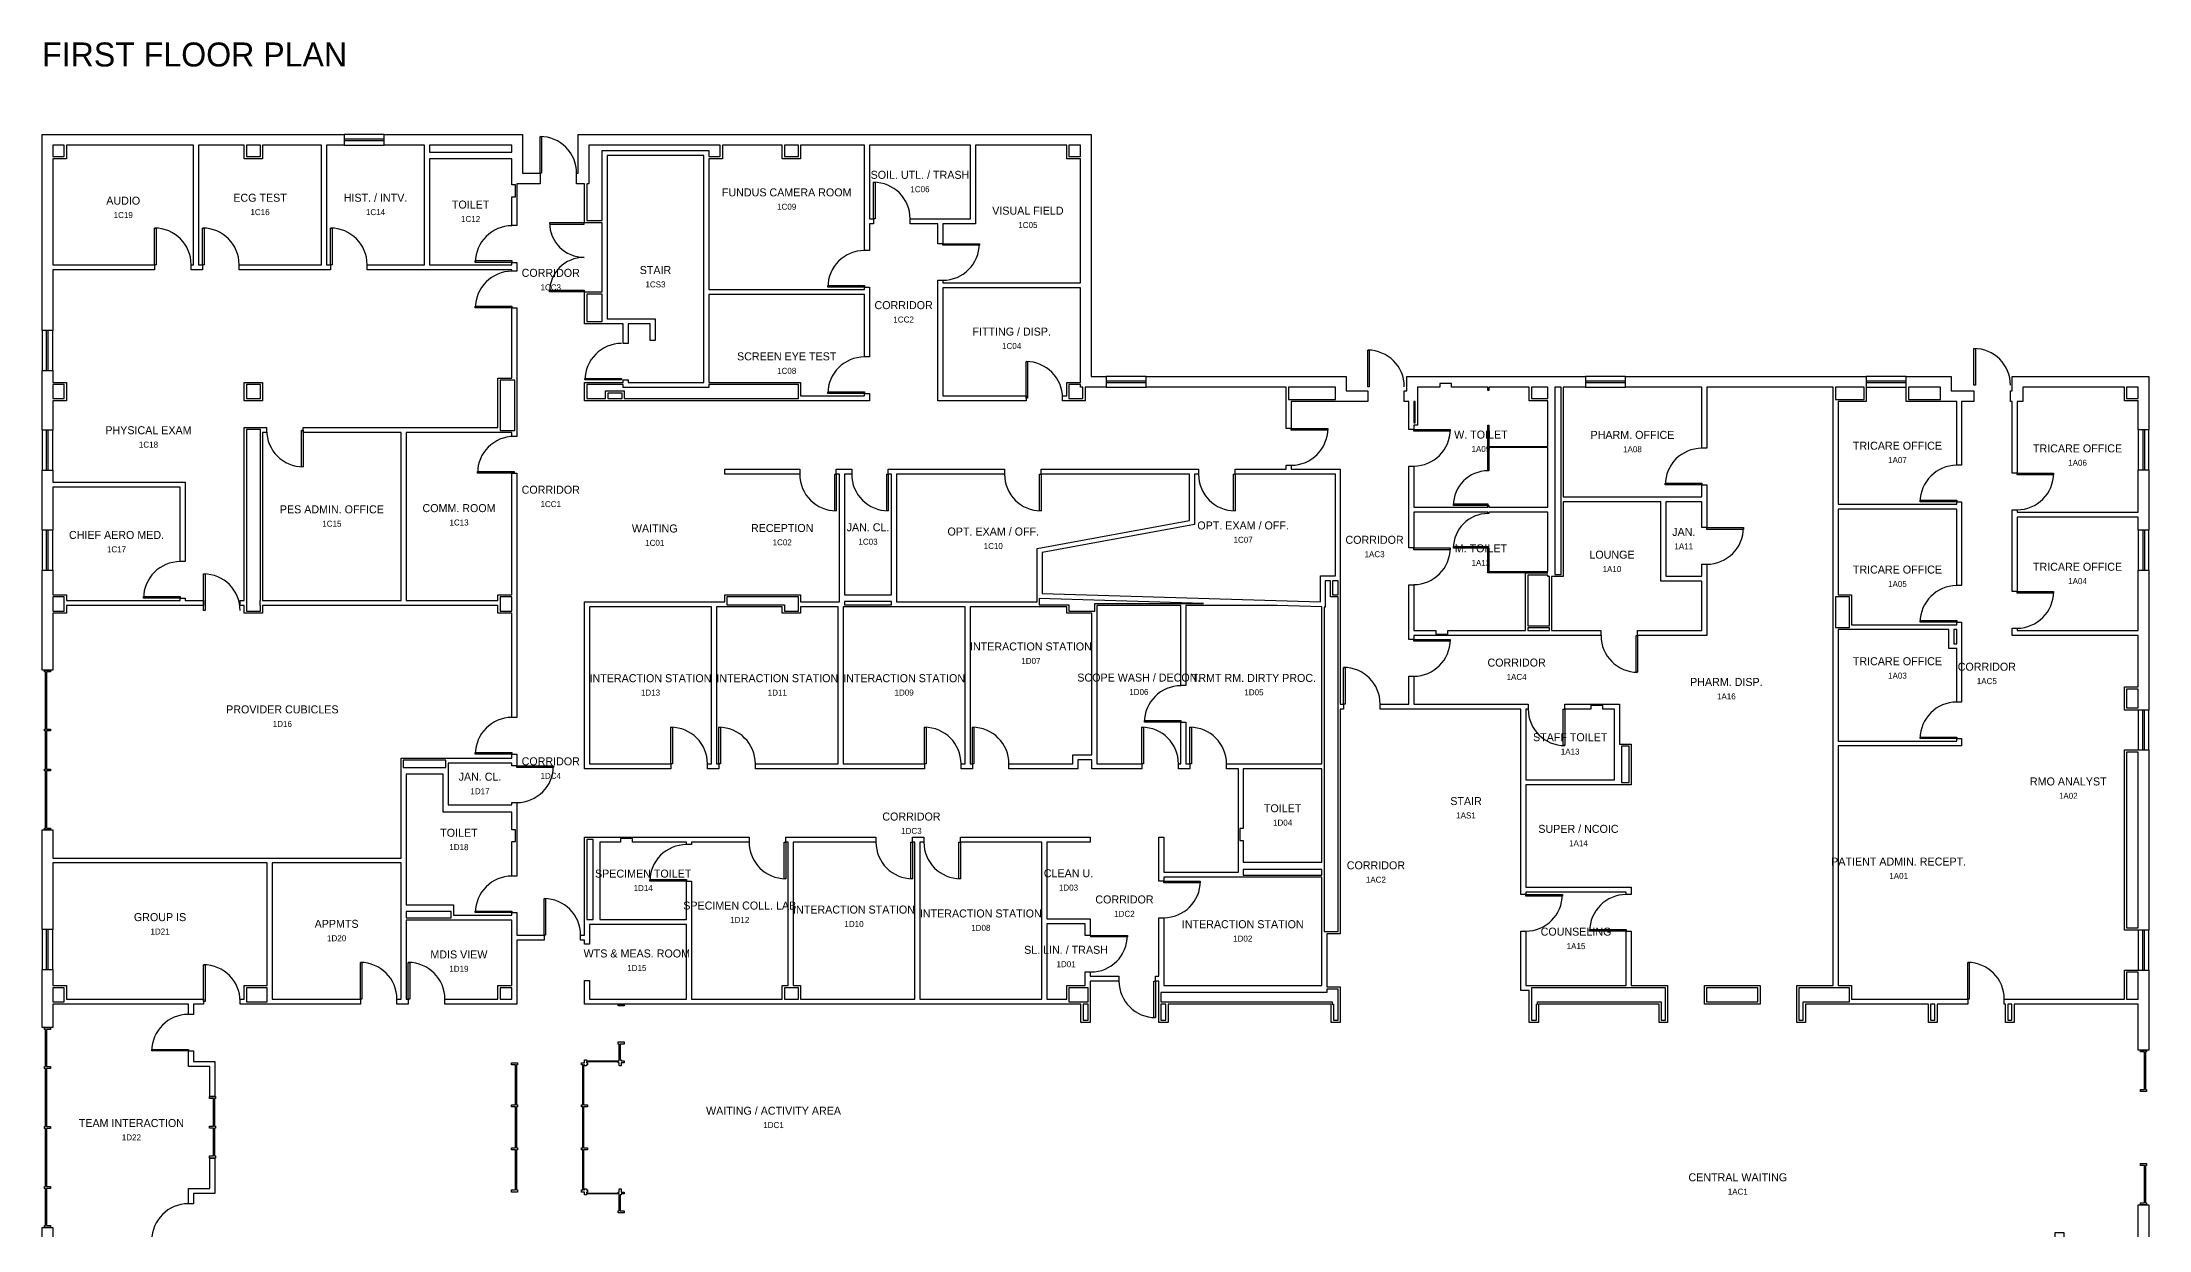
# Model space of a CAD drawing. Header units: feet. Extents: x -3 to 173, y -219 to 194.
# Drawn here: x 0 to 172.8, y 96.8 to 194.3 of the extents above; entities that cross this region are included whole.
import ezdxf
from ezdxf.enums import TextEntityAlignment as Align

# ---------------------------------------------------------------- set-up
doc = ezdxf.new("R2010")
doc.units = ezdxf.units.FT
for name, color, linetype in [('A-ANNO-TTLB', 7, 'Continuous'), ('A-AREA-IDEN', 7, 'Continuous'), ('A-DOOR', 7, 'Continuous'), ('A-GLAZ', 7, 'Continuous'), ('A-GLAZ-CURT', 7, 'Continuous'), ('A-WALL', 7, 'Continuous')]:
    doc.layers.add(name, color=color, linetype=linetype)

msp = doc.modelspace()

# ---------------------------------------------------------------- linework, layer by layer
at = {"layer": 'A-DOOR'}
for points in [[(40.83, 183.51), (40.83, 186.52), (40.96, 186.52), (40.96, 183.51)], [(68.18, 179.76), (68.18, 182.76), (68.31, 182.76), (68.31, 179.76)], [(9.22, 176), (9.22, 179), (9.35, 179), (9.35, 176)], [(13.16, 176), (13.16, 179), (13.29, 179), (13.29, 176)], [(23.65, 176), (23.65, 179), (23.79, 179), (23.79, 176)], [(44.45, 179.44), (41.61, 179.44), (41.61, 179.31), (44.45, 179.31)], [(38.53, 176.19), (35.52, 176.19), (35.52, 176.33), (38.53, 176.33)], [(73.86, 177.72), (76.87, 177.72), (76.87, 177.59), (73.86, 177.59)], [(44.45, 173.76), (41.61, 173.76), (41.61, 173.9), (44.45, 173.9)], [(67.44, 174.16), (64.44, 174.16), (64.44, 174.29), (67.44, 174.29)], [(38.53, 172.46), (35.52, 172.46), (35.52, 172.59), (38.53, 172.59)], [(80.69, 165.05), (80.69, 168.05), (80.82, 168.05), (80.82, 165.05)], [(108.71, 165.99), (108.71, 168.99), (108.84, 168.99), (108.84, 165.99)], [(158.42, 166.12), (158.42, 169.12), (158.55, 169.12), (158.55, 166.12)], [(47.52, 166.54), (44.51, 166.54), (44.51, 166.67), (47.52, 166.67)], [(67.44, 165.43), (64.44, 165.43), (64.44, 165.56), (67.44, 165.56)], [(21.41, 162.42), (21.41, 159.42), (21.28, 159.42), (21.28, 162.42)], [(102.44, 162.55), (105.44, 162.55), (105.44, 162.42), (102.44, 162.42)], [(112.48, 162.48), (115.48, 162.48), (115.48, 162.35), (112.48, 162.35)], [(38.71, 158.91), (35.71, 158.91), (35.71, 159.04), (38.71, 159.04)], [(65.13, 158.81), (65.13, 155.81), (65, 155.81), (65, 158.81)], [(69.39, 158.81), (69.39, 155.81), (69.26, 155.81), (69.26, 158.81)], [(81.92, 158.81), (81.92, 155.81), (81.79, 155.81), (81.79, 158.81)], [(97.83, 158.81), (97.83, 155.81), (97.7, 155.81), (97.7, 158.81)], [(136.11, 157.94), (133.11, 157.94), (133.11, 158.07), (136.11, 158.07)], [(161.96, 158.89), (164.96, 158.89), (164.96, 158.76), (161.96, 158.76)], [(118.57, 156.25), (115.73, 156.25), (115.73, 156.38), (118.57, 156.38)], [(157.01, 156.54), (154.01, 156.54), (154.01, 156.67), (157.01, 156.67)], [(136.52, 154.43), (139.52, 154.43), (139.52, 154.29), (136.52, 154.29)], [(112.48, 152.76), (115.48, 152.76), (115.48, 152.62), (112.48, 152.62)], [(118.57, 152.74), (115.73, 152.74), (115.73, 152.87), (118.57, 152.87)], [(13.24, 147.63), (13.24, 150.63), (13.37, 150.63), (13.37, 147.63)], [(11.32, 148.64), (8.32, 148.64), (8.32, 148.77), (11.32, 148.77)], [(161.96, 149.18), (164.96, 149.18), (164.96, 149.05), (161.96, 149.05)], [(112.48, 145.24), (115.48, 145.24), (115.48, 145.11), (112.48, 145.11)], [(130.84, 145.57), (130.84, 142.57), (130.71, 142.57), (130.71, 145.57)], [(157.01, 146.67), (154.01, 146.67), (154.01, 146.8), (157.01, 146.8)], [(106.73, 139.96), (106.73, 142.96), (106.86, 142.96), (106.86, 139.96)], [(93.39, 138.46), (90.39, 138.46), (90.39, 138.6), (93.39, 138.6)], [(124.87, 139.55), (124.87, 136.55), (124.73, 136.55), (124.73, 139.55)], [(51.56, 135.05), (51.56, 138.05), (51.69, 138.05), (51.69, 135.05)], [(55.49, 135.05), (55.49, 138.05), (55.62, 138.05), (55.62, 135.05)], [(72.36, 135.05), (72.36, 138.05), (72.49, 138.05), (72.49, 135.05)], [(76.29, 135.05), (76.29, 138.05), (76.42, 138.05), (76.42, 135.05)], [(90.19, 135.05), (90.19, 138.05), (90.32, 138.05), (90.32, 135.05)], [(94.13, 135.05), (94.13, 138.05), (94.26, 138.05), (94.26, 135.05)], [(157.01, 137.12), (154.01, 137.12), (154.01, 137.25), (157.01, 137.25)], [(38.53, 135.86), (35.52, 135.86), (35.52, 135.99), (38.53, 135.99)], [(38.93, 134.88), (41.94, 134.88), (41.94, 134.75), (38.93, 134.75)], [(60.98, 128.63), (60.98, 125.63), (60.85, 125.63), (60.85, 128.63)], [(71.38, 128.63), (71.38, 125.63), (71.25, 125.63), (71.25, 128.63)], [(75.31, 128.63), (75.31, 125.63), (75.18, 125.63), (75.18, 128.63)], [(52.84, 125.43), (49.84, 125.43), (49.84, 125.56), (52.84, 125.56)], [(91.98, 125.43), (94.98, 125.43), (94.98, 125.3), (91.98, 125.3)], [(38.53, 122.85), (35.52, 122.85), (35.52, 122.98), (38.53, 122.98)], [(41.16, 121), (41.16, 124), (41.29, 124), (41.29, 121)], [(121.67, 124.33), (124.67, 124.33), (124.67, 124.2), (121.67, 124.2)], [(86, 120.98), (89, 120.98), (89, 120.85), (86, 120.85)], [(129.91, 121.33), (126.91, 121.33), (126.91, 121.46), (129.91, 121.46)], [(13.24, 115.57), (13.24, 118.58), (13.37, 118.58), (13.37, 115.57)], [(26.1, 115.76), (26.1, 118.76), (26.23, 118.76), (26.23, 115.76)], [(30.03, 115.76), (30.03, 118.76), (30.16, 118.76), (30.16, 115.76)], [(157.91, 115.76), (157.91, 118.76), (158.04, 118.76), (158.04, 115.76)], [(91.31, 117.24), (91.31, 114.24), (91.17, 114.24), (91.17, 117.24)], [(11.99, 111.5), (8.99, 111.5), (8.99, 111.63), (11.99, 111.63)]]:
    msp.add_lwpolyline(points, close=True, dxfattribs=at)
for centre, radius, start, end in [((40.83, 183.51), 3, 0, 90), ((68.18, 179.76), 3, 0, 90), ((9.22, 176), 3, 0, 90), ((13.16, 176), 3, 0, 90), ((23.65, 176), 3, 0, 90), ((38.53, 176.19), 3, 90, 180), ((44.45, 179.44), 2.84, 180, -90), ((44.45, 173.76), 2.84, 90, 180), ((67.44, 174.16), 3, 90, 180), ((73.86, 177.72), 3, -90, 0), ((38.53, 172.46), 3, 90, 180), ((47.52, 166.54), 3, 90, 180), ((67.44, 165.43), 3, 90, 180), ((80.69, 165.05), 3, 0, 90), ((108.71, 165.99), 3, 0, 90), ((158.42, 166.12), 3, 0, 90), ((21.41, 162.42), 3, -180, -90), ((102.44, 162.55), 3, -90, 0), ((112.48, 162.48), 3, -90, 0), ((38.71, 158.91), 3, 90, 180), ((136.11, 157.94), 3, 90, 180), ((118.57, 156.25), 2.84, 90, 180), ((157.01, 156.54), 3, 90, 180), ((65.13, 158.81), 3, -180, -90), ((69.39, 158.81), 3, 180, -90), ((81.92, 158.81), 3, -180, -90), ((97.83, 158.81), 3, -180, -90), ((161.96, 158.89), 3, -90, 0), ((118.57, 152.74), 2.84, 90, 180), ((136.52, 154.43), 3, -90, 0), ((112.48, 152.76), 3, -90, 0), ((11.32, 148.64), 3, 90, 180), ((13.24, 147.63), 3, 0, 90), ((157.01, 146.67), 3, 90, 180), ((161.96, 149.18), 3, -90, 0), ((112.48, 145.24), 3, -90, 0), ((130.84, 145.57), 3, -180, -90), ((106.73, 139.96), 3, 0, 90), ((93.39, 138.46), 3, 90, 180), ((157.01, 137.12), 3, 90, 180), ((38.53, 135.86), 3, 90, 180), ((124.87, 139.55), 3, -180, -90), ((51.56, 135.05), 3, 0, 90), ((55.49, 135.05), 3, 0, 90), ((72.36, 135.05), 3, 0, 90), ((76.29, 135.05), 3, 0, 90), ((90.19, 135.05), 3, 0, 90), ((94.13, 135.05), 3, 0, 90), ((38.93, 134.88), 3, -90, 0), ((52.84, 125.43), 3, 90, 180), ((60.98, 128.63), 3, -180, -90), ((71.38, 128.63), 3, -180, -90), ((75.31, 128.63), 3, -180, -90), ((38.53, 122.85), 3, 90, 180), ((91.98, 125.43), 3, -90, 0), ((41.16, 121), 3, 0, 90), ((121.67, 124.33), 3, -90, 0), ((129.91, 121.33), 3, 90, 180), ((86, 120.98), 3, -90, 0), ((13.24, 115.57), 3, 0, 90), ((26.1, 115.76), 3, 0, 90), ((30.03, 115.76), 3, 0, 90), ((157.91, 115.76), 3, 0, 90), ((91.31, 117.24), 3, -180, -90), ((11.99, 111.5), 3, 90, 180), ((11.99, 95.97), 3, 90, 180)]:
    msp.add_arc(centre, radius, start, end, dxfattribs=at)
at = {"layer": 'A-GLAZ'}
for p, q in [((24.77, 186.31), (28.05, 186.31)), ((24.77, 186.18), (28.05, 186.18)), ((0.37, 167.32), (0.37, 170.6)), ((0.5, 167.32), (0.5, 170.6)), ((87.27, 166.46), (90.55, 166.46)), ((87.27, 166.33), (90.55, 166.33)), ((126.57, 166.46), (129.86, 166.46)), ((126.57, 166.33), (129.86, 166.33)), ((149.59, 166.46), (152.87, 166.46)), ((149.59, 166.33), (152.87, 166.33)), ((0.37, 159.15), (0.37, 162.43)), ((0.5, 159.15), (0.5, 162.43)), ((172.27, 162.46), (172.27, 159.18)), ((172.4, 162.46), (172.4, 159.18)), ((0.37, 150.95), (0.37, 154.23)), ((0.5, 150.95), (0.5, 154.23)), ((172.27, 154.23), (172.27, 150.95)), ((172.4, 154.23), (172.4, 150.95)), ((172.27, 136.19), (172.27, 139.47)), ((172.4, 136.19), (172.4, 139.47)), ((0.37, 118.18), (0.37, 121.46)), ((0.5, 118.18), (0.5, 121.46)), ((172.27, 118.14), (172.27, 121.42)), ((172.4, 118.14), (172.4, 121.42))]:
    msp.add_line(p, q, dxfattribs=at)
for points in [[(24.77, 185.8), (28.05, 185.8), (28.05, 186.68), (24.77, 186.68)], [(0.88, 167.32), (0.88, 170.6), (0, 170.6), (0, 167.32)], [(87.27, 165.95), (90.55, 165.95), (90.55, 166.83), (87.27, 166.83)], [(126.57, 165.95), (129.86, 165.95), (129.86, 166.83), (126.57, 166.83)], [(149.59, 165.95), (152.87, 165.95), (152.87, 166.83), (149.59, 166.83)], [(0.88, 159.15), (0.88, 162.43), (0, 162.43), (0, 159.15)], [(171.89, 162.46), (171.89, 159.18), (172.77, 159.18), (172.77, 162.46)], [(0.88, 150.95), (0.88, 154.23), (0, 154.23), (0, 150.95)], [(171.89, 154.23), (171.89, 150.95), (172.77, 150.95), (172.77, 154.23)], [(172.77, 136.19), (172.77, 139.47), (171.89, 139.47), (171.89, 136.19)], [(0.88, 118.18), (0.88, 121.46), (0, 121.46), (0, 118.18)], [(172.77, 118.14), (172.77, 121.42), (171.89, 121.42), (171.89, 118.14)]]:
    msp.add_lwpolyline(points, close=True, dxfattribs=at)
at = {"layer": 'A-GLAZ-CURT'}
for points in [[(0.28, 130.54), (0.28, 134.47), (0.19, 134.47), (0.19, 134.49), (0.19, 134.63), (0.27, 134.63), (0.28, 134.63), (0.28, 135.13), (0.28, 137.75), (0.19, 137.75), (0.19, 137.77), (0.19, 137.91), (0.27, 137.91), (0.28, 137.91), (0.28, 138.66), (0.28, 142.59), (0.19, 142.59), (0.19, 142.61), (0.19, 142.75), (0.27, 142.75), (0.68, 142.75), (0.68, 142.72), (0.68, 142.59), (0.61, 142.59), (0.36, 142.59), (0.36, 141.84), (0.36, 137.91), (0.68, 137.91), (0.68, 137.88), (0.68, 137.75), (0.61, 137.75), (0.36, 137.75), (0.36, 137.25), (0.36, 134.63), (0.68, 134.63), (0.68, 134.6), (0.68, 134.47), (0.61, 134.47), (0.36, 134.47), (0.36, 133.72), (0.36, 129.79), (0.68, 129.79), (0.68, 129.76), (0.68, 129.63), (0.61, 129.63), (0.19, 129.63), (0.19, 129.65), (0.19, 129.79), (0.27, 129.79), (0.28, 129.79)], [(47.24, 115.19), (47.24, 115.27), (47.24, 115.35), (47.49, 115.35), (47.74, 115.35), (47.74, 115.27), (47.74, 115.19), (47.49, 115.19)], [(0.19, 100.23), (0.19, 100.26), (0.19, 100.39), (0.27, 100.39), (0.28, 100.39), (0.28, 101.15), (0.28, 105.15), (0.19, 105.15), (0.19, 105.18), (0.19, 105.31), (0.27, 105.31), (0.28, 105.31), (0.28, 106.07), (0.28, 110.07), (0.19, 110.07), (0.19, 110.1), (0.19, 110.24), (0.27, 110.24), (0.28, 110.24), (0.28, 110.72), (0.28, 113.27), (0.19, 113.27), (0.19, 113.3), (0.19, 113.43), (0.27, 113.43), (0.68, 113.43), (0.68, 113.41), (0.68, 113.27), (0.61, 113.27), (0.36, 113.27), (0.36, 112.79), (0.36, 110.24), (0.68, 110.24), (0.68, 110.21), (0.68, 110.07), (0.61, 110.07), (0.36, 110.07), (0.36, 109.31), (0.36, 105.31), (0.68, 105.31), (0.68, 105.29), (0.68, 105.15), (0.61, 105.15), (0.36, 105.15), (0.36, 104.39), (0.36, 100.39), (0.68, 100.39), (0.68, 100.37), (0.68, 100.23), (0.61, 100.23), (0.36, 100.23), (0.36, 99.75), (0.36, 97.19), (0.68, 97.19), (0.68, 97.17), (0.68, 97.03), (0.61, 97.03), (0.19, 97.03), (0.19, 97.06), (0.19, 97.19), (0.27, 97.19), (0.28, 97.19), (0.28, 97.68), (0.28, 100.23)], [(44.24, 103.47), (44.24, 103.55), (44.33, 103.55), (44.33, 105.21), (44.33, 106.92), (44.24, 106.92), (44.24, 107), (44.24, 107.08), (44.33, 107.08), (44.33, 108.71), (44.33, 110.37), (44.24, 110.37), (44.24, 110.45), (44.24, 110.53), (44.49, 110.53), (44.49, 110.78), (44.57, 110.78), (44.65, 110.78), (44.65, 110.69), (45.97, 110.69), (47.24, 110.69), (47.24, 110.7), (47.33, 110.7), (47.33, 110.78), (47.33, 110.78), (47.33, 111.38), (47.33, 112.07), (47.24, 112.07), (47.24, 112.15), (47.24, 112.24), (47.49, 112.24), (47.74, 112.24), (47.74, 112.16), (47.74, 112.07), (47.49, 112.07), (47.41, 112.07), (47.41, 111.39), (47.41, 110.78), (47.49, 110.78), (47.49, 110.7), (47.74, 110.7), (47.74, 110.61), (47.74, 110.53), (47.49, 110.53), (47.49, 110.29), (47.41, 110.29), (47.33, 110.29), (47.33, 110.53), (47.24, 110.53), (47.24, 110.61), (46, 110.61), (44.65, 110.61), (44.65, 110.53), (44.73, 110.53), (44.73, 110.45), (44.73, 110.37), (44.65, 110.37), (44.65, 110.29), (44.57, 110.29), (44.49, 110.29), (44.49, 110.37), (44.41, 110.37), (44.41, 108.74), (44.41, 107.08), (44.49, 107.08), (44.73, 107.08), (44.73, 107), (44.73, 106.92), (44.49, 106.92), (44.41, 106.92), (44.41, 105.25), (44.41, 103.55), (44.49, 103.55), (44.73, 103.55), (44.73, 103.47), (44.73, 103.38), (44.49, 103.38), (44.41, 103.38), (44.41, 101.76), (44.41, 100.1), (44.49, 100.1), (44.49, 100.18), (44.57, 100.18), (44.65, 100.18), (44.65, 100.1), (44.73, 100.1), (44.73, 100.02), (44.73, 99.93), (44.65, 99.93), (44.65, 99.85), (45.97, 99.85), (47.24, 99.85), (47.24, 99.93), (47.33, 99.93), (47.33, 100.18), (47.41, 100.18), (47.49, 100.18), (47.49, 99.93), (47.74, 99.93), (47.74, 99.85), (47.74, 99.77), (47.49, 99.77), (47.49, 99.69), (47.41, 99.69), (47.41, 99.09), (47.41, 98.4), (47.49, 98.4), (47.74, 98.4), (47.74, 98.31), (47.74, 98.23), (47.49, 98.23), (47.24, 98.23), (47.24, 98.31), (47.24, 98.4), (47.33, 98.4), (47.33, 99.08), (47.33, 99.69), (47.33, 99.69), (47.33, 99.77), (47.24, 99.77), (47.24, 99.77), (46, 99.77), (44.65, 99.77), (44.65, 99.69), (44.57, 99.69), (44.49, 99.69), (44.49, 99.93), (44.24, 99.93), (44.24, 100.02), (44.24, 100.1), (44.33, 100.1), (44.33, 101.72), (44.33, 103.38), (44.24, 103.38)], [(172.33, 108.19), (172.08, 108.19), (172.08, 108.27), (172.08, 108.35), (172.33, 108.35), (172.41, 108.35), (172.41, 109.87), (172.41, 111.42), (172.33, 111.42), (172.08, 111.42), (172.08, 111.5), (172.08, 111.58), (172.33, 111.58), (172.58, 111.58), (172.58, 111.5), (172.58, 111.42), (172.49, 111.42), (172.49, 109.9), (172.49, 108.35), (172.58, 108.35), (172.58, 108.27), (172.58, 108.19)], [(38.73, 99.93), (38.48, 99.93), (38.48, 100.02), (38.48, 100.1), (38.73, 100.1), (38.81, 100.1), (38.81, 101.72), (38.81, 103.38), (38.73, 103.38), (38.48, 103.38), (38.48, 103.47), (38.48, 103.55), (38.73, 103.55), (38.81, 103.55), (38.81, 105.21), (38.81, 106.92), (38.73, 106.92), (38.48, 106.92), (38.48, 107), (38.48, 107.08), (38.73, 107.08), (38.81, 107.08), (38.81, 108.71), (38.81, 110.37), (38.73, 110.37), (38.48, 110.37), (38.48, 110.45), (38.48, 110.53), (38.73, 110.53), (38.98, 110.53), (38.98, 110.45), (38.98, 110.37), (38.89, 110.37), (38.89, 108.74), (38.89, 107.08), (38.98, 107.08), (38.98, 107), (38.98, 106.92), (38.89, 106.92), (38.89, 105.25), (38.89, 103.55), (38.98, 103.55), (38.98, 103.47), (38.98, 103.38), (38.89, 103.38), (38.89, 101.76), (38.89, 100.1), (38.98, 100.1), (38.98, 100.02), (38.98, 99.93)], [(14.13, 104.78), (14.13, 102.89), (14.21, 102.89), (14.21, 102.85), (14.21, 102.72), (14.11, 102.72), (13.72, 102.72), (13.72, 102.76), (13.72, 102.89), (13.82, 102.89), (14.05, 102.89), (14.05, 103.27), (14.05, 105.16), (13.72, 105.16), (13.72, 105.19), (13.72, 105.32), (13.82, 105.32), (14.05, 105.32), (14.05, 105.7), (14.05, 107.59), (13.72, 107.59), (13.72, 107.62), (13.72, 107.76), (13.82, 107.76), (14.21, 107.76), (14.21, 107.72), (14.21, 107.59), (14.13, 107.59), (14.13, 107.21), (14.13, 105.32), (14.21, 105.32), (14.21, 105.29), (14.21, 105.16), (14.13, 105.16)], [(172.33, 98.88), (172.08, 98.88), (172.08, 98.97), (172.08, 99.05), (172.33, 99.05), (172.41, 99.05), (172.41, 100.57), (172.41, 102.12), (172.33, 102.12), (172.08, 102.12), (172.08, 102.2), (172.08, 102.28), (172.33, 102.28), (172.58, 102.28), (172.58, 102.2), (172.58, 102.12), (172.49, 102.12), (172.49, 100.6), (172.49, 99.05), (172.58, 99.05), (172.58, 98.97), (172.58, 98.88)]]:
    msp.add_lwpolyline(points, close=True, dxfattribs=at)
at = {"layer": 'A-WALL'}
for points in [[(0, 186.68), (24.77, 186.68), (24.77, 185.8), (23.33, 185.8), (23.33, 176), (23.65, 176), (23.65, 175.59), (16.16, 175.59), (16.16, 176), (22.92, 176), (22.92, 185.8), (18.08, 185.8), (18.08, 184.68), (16.57, 184.68), (16.57, 185.8), (12.83, 185.8), (12.83, 176), (13.16, 176), (13.16, 175.59), (12.22, 175.59), (12.22, 176), (12.42, 176), (12.42, 185.8), (2, 185.8), (2, 184.68), (0.88, 184.68), (0.88, 176), (9.22, 176), (9.22, 175.59), (0.88, 175.59), (0.88, 170.6), (0, 170.6)], [(31.35, 185.8), (28.05, 185.8), (28.05, 186.68), (39.4, 186.68), (39.4, 183.51), (40.83, 183.51), (40.83, 182.64), (38.93, 182.64), (38.93, 179.2), (38.53, 179.2), (38.53, 181.57), (38.82, 181.57), (38.82, 182.55), (38.53, 182.55), (38.53, 184.68), (31.76, 184.68), (31.76, 176), (38.53, 176), (38.53, 176.19), (38.93, 176.19), (38.93, 175.46), (38.53, 175.46), (38.53, 175.59), (26.66, 175.59), (26.66, 176), (31.35, 176)], [(44.49, 164.83), (44.49, 166.34), (47.65, 166.34), (47.65, 166.54), (48.06, 166.54), (48.06, 166.34), (54.27, 166.34), (54.27, 184.96), (46.33, 184.96), (46.33, 171.57), (50.26, 171.57), (50.26, 169.77), (49.85, 169.77), (49.85, 171.16), (48.06, 171.16), (48.06, 169.54), (47.65, 169.54), (47.65, 171.16), (44.49, 171.16), (44.49, 173.76), (45.92, 173.76), (45.92, 179.44), (44.49, 179.44), (44.49, 182.64), (43.83, 182.64), (43.83, 183.51), (43.96, 183.51), (43.96, 186.68), (86.02, 186.68), (86.02, 166.83), (87.27, 166.83), (87.27, 165.95), (85.53, 165.95), (85.53, 164.83), (83.69, 164.83), (83.69, 165.24), (84.02, 165.24), (84.02, 166.34), (85.15, 166.34), (85.15, 174.11), (73.86, 174.11), (73.86, 165.24), (80.69, 165.24), (80.69, 164.83), (73.46, 164.83), (73.46, 174.72), (73.86, 174.72), (73.86, 174.52), (85.15, 174.52), (85.15, 184.68), (84.02, 184.68), (84.02, 185.8), (76.54, 185.8), (76.54, 179.35), (73.86, 179.35), (73.86, 177.72), (73.46, 177.72), (73.46, 179.35), (71.18, 179.35), (71.18, 179.76), (76.14, 179.76), (76.14, 185.8), (67.85, 185.8), (67.85, 179.76), (68.18, 179.76), (68.18, 179.35), (67.85, 179.35), (67.85, 177.16), (67.44, 177.16), (67.44, 185.8), (62.2, 185.8), (62.2, 184.68), (60.7, 184.68), (60.7, 185.8), (55.79, 185.8), (55.79, 184.68), (54.67, 184.68), (54.67, 173.96), (67.44, 173.96), (67.44, 174.16), (67.85, 174.16), (67.85, 168.44), (67.44, 168.44), (67.44, 173.56), (54.67, 173.56), (54.67, 166.34), (62.2, 166.34), (62.2, 165.24), (67.44, 165.24), (67.44, 165.43), (67.85, 165.43), (67.85, 164.83)], [(0.88, 185.8), (0.88, 184.86), (1.82, 184.86), (1.82, 185.8)], [(16.75, 184.86), (17.9, 184.86), (17.9, 185.8), (16.75, 185.8)], [(31.76, 185.8), (31.76, 185.23), (38.53, 185.23), (38.53, 185.8)], [(44.84, 182.64), (44.67, 182.64), (44.67, 179.62), (45.92, 179.62), (45.92, 185.36), (54.67, 185.36), (54.67, 184.86), (55.61, 184.86), (55.61, 185.8), (44.84, 185.8)], [(60.87, 185.8), (60.87, 184.86), (62.03, 184.86), (62.03, 185.8)], [(84.2, 185.8), (84.2, 184.86), (85.15, 184.86), (85.15, 185.8)], [(44.67, 173.59), (44.67, 171.34), (45.92, 171.34), (45.92, 173.59)], [(18.41, 162.64), (18.41, 162.24), (18.08, 162.24), (18.08, 148.44), (29.45, 148.44), (29.45, 162.24), (21.41, 162.24), (21.41, 162.64), (37.37, 162.64), (37.37, 166.7), (38.53, 166.7), (38.53, 172.46), (38.93, 172.46), (38.93, 161.91), (38.53, 161.91), (38.53, 162.24), (29.86, 162.24), (29.86, 148.44), (37.37, 148.44), (37.37, 148.92), (38.53, 148.92), (38.53, 158.91), (38.93, 158.91), (38.93, 138.86), (38.53, 138.86), (38.53, 147.41), (37.37, 147.41), (37.37, 148.03), (18.08, 148.03), (18.08, 147.41), (16.57, 147.41), (16.57, 148.03), (16.24, 148.03), (16.24, 148.44), (16.57, 148.44), (16.57, 162.64)], [(2, 164.83), (0.88, 164.83), (0.88, 162.43), (0, 162.43), (0, 167.32), (0.88, 167.32), (0.88, 166.34), (2, 166.34)], [(0.88, 165.01), (1.82, 165.01), (1.82, 166.16), (0.88, 166.16)], [(16.57, 166.34), (18.08, 166.34), (18.08, 164.83), (16.57, 164.83)], [(16.75, 165.01), (17.9, 165.01), (17.9, 166.16), (16.75, 166.16)], [(37.55, 166.52), (37.55, 162.41), (38.76, 162.41), (38.76, 166.52)], [(47.65, 165.93), (47.65, 166.16), (44.67, 166.16), (44.67, 165.01), (46.2, 165.01), (46.2, 165.65), (47.74, 165.65), (47.74, 165.01), (62.03, 165.01), (62.03, 166.16), (54.67, 166.16), (54.67, 165.93)], [(84.2, 166.16), (84.2, 165.01), (85.35, 165.01), (85.35, 165.95), (85.15, 165.95), (85.15, 166.16)], [(102.03, 165.95), (90.55, 165.95), (90.55, 166.83), (106.95, 166.83), (106.95, 165.65), (108.71, 165.65), (108.71, 164.77), (102.44, 164.77), (102.44, 162.55), (102.03, 162.55)], [(106.07, 165.95), (102.21, 165.95), (102.21, 164.95), (106.07, 164.95)], [(112.07, 149.75), (112.48, 149.75), (112.48, 145.98), (114.3, 145.98), (114.3, 145.69), (115.28, 145.69), (115.28, 145.98), (121.65, 145.98), (121.65, 150.71), (123.49, 150.71), (123.49, 150.73), (118.57, 150.73), (118.57, 152.74), (118.65, 152.74), (118.65, 150.82), (123.49, 150.82), (123.49, 155.71), (118.65, 155.71), (118.65, 155.58), (118.57, 155.58), (118.57, 155.71), (112.48, 155.71), (112.48, 152.76), (112.07, 152.76), (112.07, 159.48), (112.48, 159.48), (112.48, 156.12), (118.57, 156.12), (118.57, 156.25), (118.65, 156.25), (118.65, 156.12), (123.49, 156.12), (123.49, 161.01), (118.65, 161.01), (118.65, 159.08), (118.57, 159.08), (118.57, 162.84), (118.65, 162.84), (118.65, 161.09), (123.49, 161.09), (123.49, 164.83), (121.95, 164.83), (121.95, 165.95), (118.65, 165.95), (118.65, 165.68), (118.57, 165.68), (118.57, 165.95), (115.59, 165.95), (115.59, 166.25), (114.61, 166.25), (114.61, 165.95), (112.79, 165.95), (112.79, 162.84), (112.48, 162.84), (112.48, 162.48), (112.07, 162.48), (112.07, 164.77), (111.71, 164.77), (111.71, 165.65), (111.91, 165.65), (111.91, 166.83), (126.57, 166.83), (126.57, 165.95), (124.74, 165.95), (124.74, 156.95), (136.11, 156.95), (136.11, 157.94), (136.52, 157.94), (136.52, 154.43), (136.11, 154.43), (136.11, 156.55), (133.15, 156.55), (133.15, 150.44), (136.11, 150.44), (136.11, 151.42), (136.52, 151.42), (136.52, 145.57), (130.84, 145.57), (130.84, 145.98), (136.11, 145.98), (136.11, 150.03), (132.74, 150.03), (132.74, 156.55), (124.74, 156.55), (124.74, 150.41), (123.79, 150.41), (123.79, 145.98), (127.83, 145.98), (127.83, 145.57), (112.48, 145.57), (112.48, 145.24), (112.07, 145.24)], [(122.13, 165.95), (122.13, 165.01), (123.49, 165.01), (123.49, 165.95)], [(124.56, 165.95), (124.04, 165.95), (124.04, 150.59), (124.56, 150.59)], [(154.7, 115.35), (144.6, 115.35), (144.6, 113.85), (143.9, 113.85), (143.9, 116.86), (146.88, 116.86), (146.88, 165.95), (136.52, 165.95), (136.52, 160.94), (136.11, 160.94), (136.11, 165.95), (129.86, 165.95), (129.86, 166.83), (149.59, 166.83), (149.59, 164.77), (147.29, 164.77), (147.29, 156.35), (157.01, 156.35), (157.01, 156.54), (157.41, 156.54), (157.41, 149.67), (157.01, 149.67), (157.01, 155.94), (147.29, 155.94), (147.29, 148.92), (148.39, 148.92), (148.39, 146.47), (157.01, 146.47), (157.01, 146.67), (157.41, 146.67), (157.41, 140.12), (157.01, 140.12), (157.01, 144.51), (156.36, 144.51), (156.36, 146.06), (147.29, 146.06), (147.29, 136.92), (157.01, 136.92), (157.01, 137.12), (157.41, 137.12), (157.41, 136.52), (147.29, 136.52), (147.29, 116.86), (148.39, 116.86), (148.39, 115.76), (157.91, 115.76), (157.91, 115.35), (155.4, 115.35), (155.4, 113.85), (154.7, 113.85)], [(147.06, 164.95), (149.42, 164.95), (149.42, 165.95), (147.06, 165.95)], [(152.87, 166.83), (156.55, 166.83), (156.55, 165.65), (158.42, 165.65), (158.42, 164.77), (157.41, 164.77), (157.41, 159.54), (157.01, 159.54), (157.01, 164.77), (152.87, 164.77)], [(153.05, 164.95), (155.67, 164.95), (155.67, 165.95), (153.05, 165.95)], [(161.42, 164.77), (161.42, 165.65), (161.55, 165.65), (161.55, 166.83), (172.77, 166.83), (172.77, 162.46), (171.89, 162.46), (171.89, 164.83), (170.77, 164.83), (170.77, 165.95), (162.42, 165.95), (162.42, 164.77), (161.96, 164.77), (161.96, 158.89), (161.55, 158.89), (161.55, 164.77)], [(171.89, 165.95), (170.94, 165.95), (170.94, 165.01), (171.89, 165.01)], [(47.56, 165.47), (46.38, 165.47), (46.38, 165.01), (47.56, 165.01)], [(112.61, 163.02), (112.61, 164.77), (112.48, 164.77), (112.48, 163.02)], [(16.75, 148.44), (16.77, 148.44), (16.77, 148.03), (16.75, 148.03), (16.75, 147.59), (17.9, 147.59), (17.9, 148.03), (17.87, 148.03), (17.87, 148.44), (17.9, 148.44), (17.9, 162.47), (16.75, 162.47)], [(0.88, 157.76), (0.88, 154.23), (0, 154.23), (0, 159.15), (0.88, 159.15), (0.88, 158.17), (11.73, 158.17), (11.73, 151.64), (11.32, 151.64), (11.32, 157.76)], [(44.49, 148.33), (55.99, 148.33), (55.99, 148.92), (62.2, 148.92), (62.2, 148.33), (65.39, 148.33), (65.39, 158.81), (65.13, 158.81), (65.13, 159.22), (66.39, 159.22), (66.39, 158.81), (65.8, 158.81), (65.8, 148.92), (69.66, 148.92), (69.66, 158.81), (69.39, 158.81), (69.39, 159.22), (78.92, 159.22), (78.92, 158.81), (70.06, 158.81), (70.06, 148.33), (81.6, 148.33), (81.6, 152.72), (94.1, 155.01), (94.1, 158.81), (81.92, 158.81), (81.92, 159.22), (94.83, 159.22), (94.83, 158.81), (94.5, 158.81), (94.5, 154.68), (82, 152.38), (82, 149.02), (104.83, 148.33), (104.83, 150.47), (106.06, 150.47), (106.06, 158.81), (97.83, 158.81), (97.83, 159.22), (102.03, 159.22), (102.03, 159.55), (102.44, 159.55), (102.44, 159.22), (106.46, 159.22), (106.46, 139.96), (106.73, 139.96), (106.73, 139.55), (106.46, 139.55), (106.46, 121.11), (105.36, 121.11), (105.36, 116.75), (106.46, 116.75), (106.46, 113.85), (105.71, 113.85), (105.71, 115.35), (92.34, 115.35), (92.34, 113.85), (91.57, 113.85), (91.57, 117.24), (91.31, 117.24), (91.31, 117.65), (91.57, 117.65), (91.57, 122.42), (91.98, 122.42), (91.98, 116.86), (104.95, 116.86), (104.95, 125.75), (91.98, 125.75), (91.98, 125.43), (91.57, 125.43), (91.57, 129.04), (91.98, 129.04), (91.98, 126.16), (98.1, 126.16), (98.1, 134.65), (97.13, 134.65), (97.13, 135.05), (104.95, 135.05), (104.95, 147.92), (101.28, 148.03), (93.8, 148.03), (93.8, 141.47), (93.39, 141.47), (93.39, 148.03), (86.5, 148.03), (86.5, 135.05), (90.19, 135.05), (90.19, 134.65), (86.09, 134.65), (86.09, 135.38), (84.94, 135.38), (84.94, 134.65), (79.29, 134.65), (79.29, 135.05), (84.53, 135.05), (84.53, 135.79), (86.09, 135.79), (86.09, 147.41), (84.02, 147.41), (84.02, 147.92), (76.1, 147.92), (76.1, 135.05), (76.29, 135.05), (76.29, 134.65), (75.36, 134.65), (75.36, 135.05), (75.69, 135.05), (75.69, 147.92), (65.7, 147.92), (65.7, 135.05), (72.36, 135.05), (72.36, 134.65), (58.49, 134.65), (58.49, 135.05), (65.29, 135.05), (65.29, 147.92), (62.2, 147.92), (62.2, 147.41), (60.7, 147.41), (60.7, 147.92), (55.3, 147.92), (55.3, 135.05), (55.49, 135.05), (55.49, 134.65), (54.56, 134.65), (54.56, 135.05), (54.89, 135.05), (54.89, 147.92), (44.9, 147.92), (44.9, 135.05), (51.56, 135.05), (51.56, 134.65), (44.49, 134.65)], [(62.13, 159.22), (62.13, 158.81), (55.99, 158.81), (55.99, 159.22)], [(161.96, 155.89), (161.96, 155.69), (171.89, 155.69), (171.89, 159.18), (172.77, 159.18), (172.77, 154.23), (171.89, 154.23), (171.89, 155.28), (161.96, 155.28), (161.96, 149.18), (161.55, 149.18), (161.55, 155.89)], [(11.32, 148.64), (11.73, 148.64), (11.73, 148.44), (13.24, 148.44), (13.24, 148.03), (2, 148.03), (2, 147.41), (0.88, 147.41), (0.88, 142.75), (0, 142.75), (0, 150.95), (0.88, 150.95), (0.88, 148.92), (2, 148.92), (2, 148.44), (11.32, 148.44)], [(123.49, 150.41), (123.49, 150.53), (121.83, 150.53), (121.83, 146.38), (123.61, 146.38), (123.61, 150.41)], [(170.77, 141.36), (171.89, 141.36), (171.89, 145.57), (161.55, 145.57), (161.55, 146.17), (161.96, 146.17), (161.96, 145.98), (171.89, 145.98), (171.89, 150.95), (172.77, 150.95), (172.77, 139.47), (170.77, 139.47)], [(0.88, 147.59), (1.82, 147.59), (1.82, 148.74), (0.88, 148.74)], [(37.55, 148.74), (37.55, 147.59), (38.53, 147.59), (38.53, 148.74)], [(56.16, 148.74), (56.16, 148.1), (60.87, 148.1), (60.87, 147.59), (62.03, 147.59), (62.03, 148.74)], [(86.32, 147.59), (86.32, 148.21), (95.25, 148.21), (95.25, 148.21), (81.77, 148.62), (81.77, 148.1), (84.2, 148.1), (84.2, 147.59)], [(105.23, 147.91), (105.13, 147.91), (105.13, 121.29), (106.29, 121.29), (106.29, 148.74), (105.66, 148.74), (105.66, 150.07), (105.23, 150.07)], [(105.83, 148.92), (106.29, 148.92), (106.29, 150.07), (105.83, 150.07)], [(147.06, 146.24), (148.22, 146.24), (148.22, 148.74), (147.06, 148.74)], [(65.8, 148.37), (65.8, 148.1), (69.66, 148.1), (69.66, 148.37)], [(121.83, 146.21), (121.83, 145.98), (123.61, 145.98), (123.61, 146.21)], [(157.01, 144.91), (157.01, 146.06), (156.77, 146.06), (156.77, 144.91)], [(121.86, 139.55), (121.67, 139.55), (121.67, 133.74), (128.96, 133.74), (128.96, 139.55), (127.99, 139.55), (127.99, 139.85), (127.01, 139.85), (127.01, 139.55), (124.87, 139.55), (124.87, 139.96), (129.36, 139.96), (129.36, 136.68), (130.31, 136.68), (130.31, 133.33), (121.67, 133.33), (121.67, 124.93), (130.31, 124.93), (130.31, 124.33), (129.91, 124.33), (129.91, 124.53), (121.67, 124.53), (121.67, 124.33), (121.26, 124.33), (121.26, 139.55), (109.73, 139.55), (109.73, 139.96), (112.07, 139.96), (112.07, 142.24), (112.48, 142.24), (112.48, 139.96), (121.86, 139.96)], [(171.89, 141.18), (170.94, 141.18), (170.94, 139.65), (171.89, 139.65)], [(93.39, 135.05), (93.39, 138.46), (93.8, 138.46), (93.8, 135.05), (94.13, 135.05), (94.13, 134.65), (93.2, 134.65), (93.2, 135.05)], [(129.51, 133.51), (130.14, 133.51), (130.14, 136.5), (129.51, 136.5)], [(16.24, 115.76), (16.57, 115.76), (16.57, 116.86), (18.46, 116.86), (18.46, 126.92), (0.88, 126.92), (0.88, 121.46), (0, 121.46), (0, 129.63), (0.88, 129.63), (0.88, 127.33), (29.43, 127.33), (29.43, 135.53), (38.53, 135.53), (38.53, 135.86), (38.93, 135.86), (38.93, 134.88), (38.53, 134.88), (38.53, 135.12), (33.3, 135.12), (33.3, 131.68), (38.53, 131.68), (38.53, 131.88), (38.93, 131.88), (38.93, 125.85), (38.53, 125.85), (38.53, 128.67), (38.82, 128.67), (38.82, 129.65), (38.53, 129.65), (38.53, 131.08), (32.89, 131.08), (32.89, 134.2), (29.84, 134.2), (29.84, 123.49), (33.73, 123.49), (33.73, 122.65), (38.53, 122.65), (38.53, 122.85), (38.93, 122.85), (38.93, 121), (41.16, 121), (41.16, 120.6), (38.93, 120.6), (38.93, 115.35), (33.03, 115.35), (33.03, 115.76), (37.37, 115.76), (37.37, 116.86), (38.53, 116.86), (38.53, 122.24), (29.84, 122.24), (29.84, 115.76), (30.03, 115.76), (30.03, 115.35), (29.1, 115.35), (29.1, 115.76), (29.43, 115.76), (29.43, 126.92), (18.86, 126.92), (18.86, 115.76), (26.1, 115.76), (26.1, 115.35), (16.24, 115.35)], [(33.12, 135.35), (29.61, 135.35), (29.61, 134.75), (33.12, 134.75)], [(170.77, 121.42), (170.77, 136.19), (172.77, 136.19), (172.77, 121.42)], [(171.89, 136.01), (170.94, 136.01), (170.94, 121.6), (171.89, 121.6)], [(98.21, 128.76), (98.5, 128.76), (98.5, 127), (104.95, 127), (104.95, 134.65), (98.5, 134.65), (98.5, 129.74), (98.21, 129.74)], [(44.9, 117.27), (44.9, 115.76), (52.84, 115.76), (52.84, 121.88), (44.9, 121.88), (44.9, 120.27), (44.49, 120.27), (44.49, 120.6), (44.16, 120.6), (44.16, 121), (44.49, 121), (44.49, 129.04), (57.98, 129.04), (57.98, 128.63), (53.25, 128.63), (53.25, 128.43), (52.84, 128.43), (52.84, 128.63), (48.41, 128.63), (48.41, 128.92), (47.43, 128.92), (47.43, 128.63), (45.73, 128.63), (45.73, 122.29), (52.84, 122.29), (52.84, 125.43), (53.25, 125.43), (53.25, 115.76), (60.7, 115.76), (60.7, 116.86), (61.17, 116.86), (61.17, 128.63), (60.98, 128.63), (60.98, 129.04), (68.38, 129.04), (68.38, 128.63), (61.58, 128.63), (61.58, 116.86), (62.2, 116.86), (62.2, 115.76), (71.57, 115.76), (71.57, 128.63), (71.38, 128.63), (71.38, 129.04), (72.31, 129.04), (72.31, 128.63), (71.98, 128.63), (71.98, 115.76), (81.98, 115.76), (81.98, 128.63), (75.31, 128.63), (75.31, 129.04), (85.96, 129.04), (85.96, 128.63), (82.38, 128.63), (82.38, 122.34), (85.96, 122.34), (85.96, 120.98), (85.55, 120.98), (85.55, 121.94), (82.38, 121.94), (82.38, 115.76), (84.03, 115.76), (84.03, 116.86), (85.55, 116.86), (85.55, 117.98), (85.96, 117.98), (85.96, 117.65), (88.3, 117.65), (88.3, 117.24), (85.96, 117.24), (85.96, 113.85), (85.19, 113.85), (85.19, 115.35), (44.49, 115.35), (44.49, 117.27)], [(44.67, 122.29), (45.18, 122.29), (45.18, 128.86), (44.67, 128.86)], [(98.5, 126.4), (98.5, 125.93), (104.95, 125.93), (104.95, 126.4)], [(33.55, 122.42), (33.55, 122.94), (29.84, 122.94), (29.84, 122.42)], [(132.6, 115.35), (122.72, 115.35), (122.72, 113.85), (121.95, 113.85), (121.95, 116.46), (121.26, 116.46), (121.26, 121.33), (121.67, 121.33), (121.67, 116.86), (129.91, 116.86), (129.91, 121.33), (130.31, 121.33), (130.31, 116.86), (133.3, 116.86), (133.3, 113.85), (132.6, 113.85)], [(0.88, 115.35), (0.88, 113.43), (0, 113.43), (0, 118.18), (0.88, 118.18), (0.88, 116.86), (2, 116.86), (2, 115.76), (13.24, 115.76), (13.24, 115.35), (12.4, 115.35), (12.4, 114.5), (11.99, 114.5), (11.99, 115.35)], [(161.01, 115.35), (160.91, 115.35), (160.91, 115.76), (170.77, 115.76), (170.77, 118.14), (172.77, 118.14), (172.77, 111.58), (171.89, 111.58), (171.89, 115.35), (161.72, 115.35), (161.72, 113.85), (161.01, 113.85)], [(171.89, 117.97), (170.94, 117.97), (170.94, 115.76), (171.89, 115.76)], [(0.88, 115.53), (1.82, 115.53), (1.82, 116.69), (0.88, 116.69)], [(16.75, 115.53), (18.46, 115.53), (18.46, 116.69), (16.75, 116.69)], [(37.55, 116.69), (37.55, 115.76), (38.53, 115.76), (38.53, 116.69)], [(60.87, 116.69), (60.87, 115.76), (62.03, 115.76), (62.03, 116.69)], [(84.21, 115.53), (85.78, 115.53), (85.78, 116.69), (84.21, 116.69)], [(105.8, 115.53), (105.8, 115.35), (105.89, 115.35), (105.89, 114.02), (106.29, 114.02), (106.29, 116.57), (105.36, 116.57), (105.36, 116.31), (91.75, 116.31), (91.75, 115.53)], [(122.54, 115.35), (122.63, 115.35), (122.63, 115.53), (132.77, 115.53), (132.77, 114.02), (133.12, 114.02), (133.12, 116.69), (122.13, 116.69), (122.13, 114.02), (122.54, 114.02)], [(136.32, 115.35), (136.32, 116.86), (140.88, 116.86), (140.88, 115.35)], [(136.5, 115.53), (140.7, 115.53), (140.7, 116.69), (136.5, 116.69)], [(148.22, 116.69), (144.07, 116.69), (144.07, 114.02), (144.43, 114.02), (144.43, 115.53), (148.22, 115.53)], [(85.78, 114.02), (85.78, 115.35), (85.36, 115.35), (85.36, 114.02)], [(92.16, 114.02), (92.16, 115.35), (91.75, 115.35), (91.75, 114.02)], [(154.87, 114.02), (155.22, 114.02), (155.22, 115.35), (154.87, 115.35)], [(161.19, 115.35), (161.19, 114.02), (161.54, 114.02), (161.54, 115.35)], [(12.4, 111.5), (12.4, 110.64), (14.17, 110.64), (14.17, 107.76), (13.76, 107.76), (13.76, 110.24), (11.99, 110.24), (11.99, 111.5)], [(14.17, 102.72), (14.17, 99.82), (12.4, 99.82), (12.4, 98.97), (11.99, 98.97), (11.99, 100.23), (13.76, 100.23), (13.76, 102.72)], [(164.76, 91.54), (164.76, 91.94), (165.09, 91.94), (165.09, 96.62), (165.8, 96.62), (165.8, 95.11), (171.89, 95.11), (171.89, 98.88), (172.77, 98.88), (172.77, 92.65), (171.89, 92.65), (171.89, 94.7), (165.5, 94.7), (165.5, 94.47), (170.94, 94.47), (170.94, 92.5), (171.89, 92.5), (171.89, 92.32), (170.77, 92.32), (170.77, 93.86), (165.5, 93.86), (165.5, 87.88), (165.09, 87.88), (165.09, 91.54)], [(0.88, 92.34), (0, 92.34), (0, 97.03), (0.88, 97.03), (0.88, 95.11), (11.99, 95.11), (11.99, 95.97), (12.4, 95.97), (12.4, 95.11), (13.24, 95.11), (13.24, 94.7), (2, 94.7), (2, 93.6), (0.88, 93.6)]]:
    msp.add_lwpolyline(points, close=True, dxfattribs=at)

# ---------------------------------------------------------------- texts
at = {"layer": 'A-ANNO-TTLB'}
msp.add_text('FIRST FLOOR PLAN', height=1.9685, dxfattribs=at).set_placement((0, 193.24), align=Align.MIDDLE_LEFT)
at = {"layer": 'A-AREA-IDEN'}
for s, height, p in [('SOIL. UTL. / TRASH', 0.6562, (71.99, 183.37)), ('AUDIO', 0.656, (6.65, 181.25)), ('ECG TEST', 0.656, (17.87, 181.49)), ('HIST. / INTV.', 0.6562, (27.34, 181.49)), ('FUNDUS CAMERA ROOM', 0.6562, (61.06, 181.93)), ('1C06', 0.492, (71.99, 182.19)), ('1C19', 0.492, (6.65, 180.07)), ('1C16', 0.492, (17.87, 180.31)), ('1C14', 0.492, (27.34, 180.31)), ('TOILET', 0.656, (35.14, 180.93)), ('1C12', 0.492, (35.14, 179.75)), ('1C09', 0.492, (61.06, 180.75)), ('VISUAL FIELD', 0.6562, (80.84, 180.43)), ('1C05', 0.492, (80.84, 179.25)), ('CORRIDOR', 0.656, (41.71, 175.33)), ('STAIR', 0.656, (50.3, 175.56)), ('1CS3', 0.492, (50.3, 174.38)), ('1CC3', 0.492, (41.71, 174.14)), ('CORRIDOR', 0.656, (70.65, 172.68)), ('1CC2', 0.492, (70.65, 171.5)), ('FITTING / DISP.', 0.6562, (79.51, 170.51)), ('1C04', 0.492, (79.51, 169.33)), ('SCREEN EYE TEST', 0.6562, (61.06, 168.48)), ('1C08', 0.492, (61.06, 167.29)), ('PHYSICAL EXAM', 0.6562, (8.72, 162.42)), ('1C18', 0.492, (8.72, 161.24)), ('W. TOILET', 0.656, (117.99, 162.06)), ('1A09', 0.492, (117.99, 160.88)), ('PHARM. OFFICE', 0.6562, (130.42, 162.04)), ('1A08', 0.492, (130.42, 160.86)), ('TRICARE OFFICE', 0.6562, (152.15, 161.15)), ('TRICARE OFFICE', 0.6562, (166.92, 160.93)), ('1A07', 0.492, (152.15, 159.97)), ('1A06', 0.492, (166.92, 159.75)), ('CORRIDOR', 0.656, (41.71, 157.54)), ('PES ADMIN. OFFICE', 0.6562, (23.76, 155.93)), ('COMM. ROOM', 0.656, (34.19, 156.03)), ('1CC1', 0.492, (41.71, 156.36)), ('CHIEF AERO MED.', 0.6562, (6.1, 153.83)), ('1C15', 0.492, (23.76, 154.75)), ('1C13', 0.492, (34.19, 154.85)), ('WAITING', 0.656, (50.24, 154.36)), ('RECEPTION', 0.656, (60.69, 154.4)), ('JAN. CL.', 0.656, (67.73, 154.46)), ('OPT. EXAM / OFF.', 0.6562, (78, 154.11)), ('OPT. EXAM / OFF.', 0.6562, (98.49, 154.61)), ('CORRIDOR', 0.656, (109.27, 153.43)), ('JAN.', 0.656, (134.63, 154.08)), ('1C17', 0.492, (6.1, 152.65)), ('1C01', 0.492, (50.24, 153.18)), ('1C02', 0.492, (60.69, 153.22)), ('1C03', 0.492, (67.73, 153.27)), ('1C10', 0.492, (78, 152.92)), ('1C07', 0.492, (98.49, 153.43)), ('1AC3', 0.492, (109.27, 152.25)), ('M. TOILET', 0.656, (117.99, 152.73)), ('LOUNGE', 0.656, (128.74, 152.21)), ('1A11', 0.492, (134.63, 152.9)), ('1A12', 0.492, (117.99, 151.54)), ('1A10', 0.492, (128.74, 151.03)), ('TRICARE OFFICE', 0.6562, (152.15, 150.99)), ('TRICARE OFFICE', 0.6562, (166.92, 151.22)), ('1A05', 0.492, (152.15, 149.81)), ('1A04', 0.492, (166.92, 150.04)), ('INTERACTION STATION', 0.6562, (81.09, 144.68)), ('1D07', 0.492, (81.09, 143.5)), ('CORRIDOR', 0.656, (120.92, 143.36)), ('TRICARE OFFICE', 0.6562, (152.15, 143.47)), ('INTERACTION STATION', 0.6562, (49.89, 142.08)), ('INTERACTION STATION', 0.6562, (60.29, 142.08)), ('INTERACTION STATION', 0.6562, (70.69, 142.08)), ('SCOPE WASH / DECON.', 0.6562, (89.94, 142.13)), ('TRMT RM. DIRTY PROC.', 0.6562, (99.38, 142.1)), ('1AC4', 0.492, (120.92, 142.18)), ('PHARM. DISP.', 0.6562, (138.12, 141.77)), ('1A03', 0.492, (152.15, 142.29)), ('CORRIDOR', 0.656, (159.48, 143.02)), ('1AC5', 0.492, (159.48, 141.84)), ('1D13', 0.492, (49.89, 140.9)), ('1D11', 0.492, (60.29, 140.89)), ('1D09', 0.492, (70.69, 140.9)), ('1D06', 0.492, (89.94, 140.95)), ('1D05', 0.492, (99.38, 140.92)), ('1A16', 0.492, (138.12, 140.59)), ('PROVIDER CUBICLES', 0.6562, (19.7, 139.52)), ('1D16', 0.492, (19.7, 138.33)), ('STAFF TOILET', 0.6562, (125.31, 137.24)), ('CORRIDOR', 0.656, (41.71, 135.26)), ('1A13', 0.492, (125.31, 136.06)), ('JAN. CL.', 0.656, (35.91, 134)), ('1D17', 0.492, (35.91, 132.81)), ('1DC4', 0.492, (41.71, 134.07)), ('RMO ANALYST', 0.6562, (166.16, 133.61)), ('TOILET', 0.656, (101.73, 131.41)), ('STAIR', 0.656, (116.77, 132)), ('1A02', 0.492, (166.16, 132.43)), ('TOILET', 0.656, (34.18, 129.4)), ('CORRIDOR', 0.656, (71.29, 130.73)), ('1DC3', 0.492, (71.29, 129.55)), ('1D04', 0.492, (101.73, 130.23)), ('1AS1', 0.492, (116.77, 130.82)), ('SUPER / NCOIC', 0.6562, (125.99, 129.72)), ('1D18', 0.492, (34.18, 128.22)), ('1A14', 0.492, (125.99, 128.54)), ('SPECIMEN TOILET', 0.6562, (49.29, 126.05)), ('CLEAN U.', 0.656, (84.17, 126.08)), ('CORRIDOR', 0.656, (109.38, 126.73)), ('PATIENT ADMIN. RECEPT.', 0.6562, (152.25, 127.04)), ('1D14', 0.492, (49.29, 124.87)), ('1D03', 0.492, (84.17, 124.9)), ('1AC2', 0.492, (109.38, 125.55)), ('1A01', 0.492, (152.25, 125.86)), ('GROUP IS', 0.656, (9.67, 122.48)), ('SPECIMEN COLL. LAB', 0.6562, (57.21, 123.43)), ('INTERACTION STATION', 0.6562, (66.58, 123.1)), ('INTERACTION STATION', 0.6562, (76.98, 122.78)), ('CORRIDOR', 0.656, (88.76, 123.93)), ('1DC2', 0.492, (88.76, 122.75)), ('1D21', 0.492, (9.67, 121.3)), ('APPMTS', 0.656, (24.15, 121.93)), ('1D20', 0.492, (24.15, 120.75)), ('1D12', 0.492, (57.21, 122.25)), ('1D10', 0.492, (66.58, 121.92)), ('1D08', 0.492, (76.98, 121.6)), ('INTERACTION STATION', 0.6562, (98.46, 121.9)), ('1D02', 0.492, (98.46, 120.72)), ('COUNSELING', 0.656, (125.79, 121.29)), ('MDIS VIEW', 0.656, (34.18, 119.42)), ('WTS & MEAS. ROOM', 0.6562, (48.77, 119.5)), ('SL. LIN. / TRASH', 0.6562, (83.97, 119.8)), ('1A15', 0.492, (125.79, 120.1)), ('1D19', 0.492, (34.18, 118.24)), ('1D15', 0.492, (48.77, 118.31)), ('1D01', 0.492, (83.97, 118.62)), ('TEAM INTERACTION', 0.6562, (7.32, 105.59)), ('WAITING / ACTIVITY AREA', 0.6562, (59.98, 106.6)), ('1DC1', 0.492, (59.98, 105.42)), ('1D22', 0.492, (7.32, 104.41)), ('CENTRAL WAITING', 0.6562, (139.06, 101.14)), ('1AC1', 0.492, (139.06, 99.96))]:
    msp.add_text(s, height=height, dxfattribs=at).set_placement(p, align=Align.MIDDLE_CENTER)

doc.saveas('drawing.dxf')
